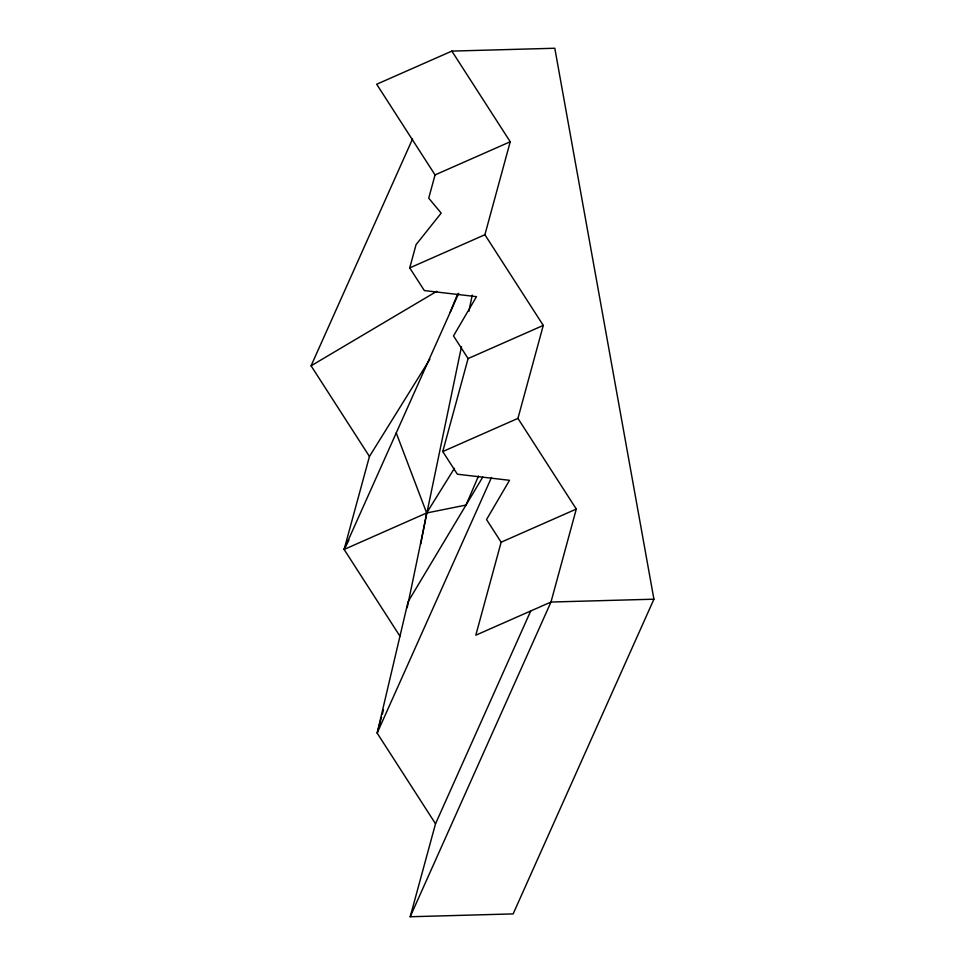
<?xml version="1.0" encoding="UTF-8"?>
<svg xmlns="http://www.w3.org/2000/svg" width="965" height="965" viewBox="0 0 965 965"><rect width="100%" height="100%" fill="white"/><g stroke="black" fill="none" stroke-linecap="round" stroke-linejoin="round"><path stroke-width="1.45" d="M407.206 607.685L461.475 346.628M420.752 544.031L426.651 512.982L454.419 468.327M468.869 311.297L472.259 295.097M653.92 599.193L550.979 602.039L475.805 635.199L501.137 542.209L486.541 519.544L509.532 480.305L457.362 474.213L442.766 451.548L468.097 358.57L453.502 335.904L476.493 296.653L424.323 290.562L409.727 267.896L416.06 244.652L441.186 213.12L428.725 198.163L435.058 174.918L376.688 84.245L451.861 51.097L554.803 48.25L653.92 599.193L513.139 913.903L410.197 916.75L435.529 823.772L530.81 610.761M400.053 636.345L344.119 549.447L369.45 456.469L429.823 359.282M410.197 916.75L550.979 602.039L576.298 509.062L517.94 418.388L543.271 325.41L484.9 234.736L510.232 141.758L451.861 51.097M381.513 717.116L377.158 733.098L435.529 823.772M382.309 714.221L383.491 709.854M450.173 312.37L457.482 294.265M478.495 476.034L466.023 505.057L426.651 512.982L344.119 549.447L458.701 293.312M369.45 456.469L311.08 365.807L412.513 139.044M491.499 477.482L377.158 733.098L408.062 601.786L482.814 477.012M344.119 549.447L348.908 540.062M311.08 365.807L436.831 291.285M435.058 174.918L510.232 141.758M409.727 267.896L484.9 234.736M468.097 358.57L543.271 325.41M442.766 451.548L517.94 418.388M501.137 542.209L576.298 509.062M396.241 432.935L426.651 512.982"/></g></svg>
